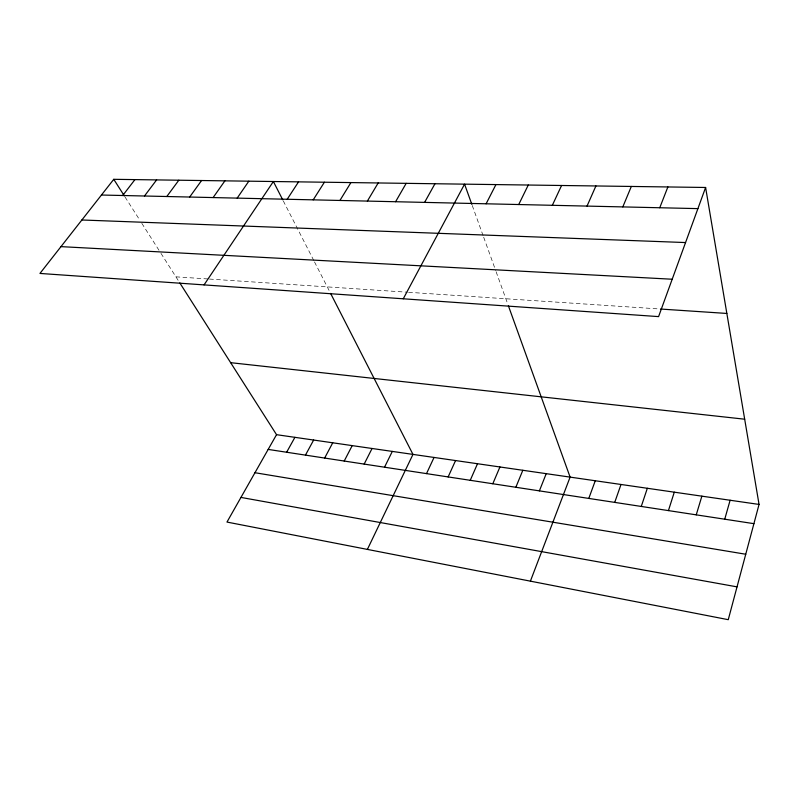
<?xml version="1.0" encoding="UTF-8"?>
<svg xmlns="http://www.w3.org/2000/svg" width="799" height="799" viewBox="0 0 799 799"><rect width="100%" height="100%" fill="white"/><g stroke="black" fill="none" stroke-linecap="round" stroke-linejoin="round"><path stroke-width="0.6" stroke-dasharray="4 3" d="M175.92 276.834L208.259 278.981M209.478 279.061L407.34 292.214M408.559 292.294L659.235 308.953M125.034 196.983L139.845 220.224M141.803 223.301L160.269 252.264M160.939 253.313L179.156 281.897M283.275 200.879L313.947 260.834M314.496 261.902L330.057 292.324M472.259 205.503L483.265 236.085M483.685 237.223L495.7 270.591M496.119 271.75L507.954 304.609"/><path stroke-width="1.2" d="M705.607 187.475L658.586 316.614L39.95 273.438L113.768 179.316L705.607 187.475L759.05 504.429L728.259 619.684L226.976 522.067L276.534 434.676L179.805 282.916M724.733 519.21L730.116 500.254M696.239 514.856L701.872 496.169M668.433 510.601L674.286 492.184M641.267 506.446L647.34 488.279M614.731 502.391L621.003 484.474M588.793 498.426L595.265 480.758M530.396 581.153L570.106 477.113L508.384 305.777M659.754 207.75L667.874 186.956M539.385 490.876L546.216 473.667M515.844 487.28L522.826 470.281M622.811 206.911L631.33 186.447M492.803 483.755L499.934 466.976M470.241 480.309L477.512 463.73M587.025 206.092L595.914 185.957M448.139 476.933L455.56 460.554M552.339 205.303L561.577 185.488M426.506 473.617L434.047 457.447M367.39 549.412L412.973 454.401L330.616 293.413M518.721 204.534L528.269 185.028M384.529 467.205L392.309 451.415M364.164 464.089L372.064 448.489M486.102 203.795L495.939 184.579M344.209 461.043L352.209 445.612M324.644 458.057L332.744 442.796M403.265 298.796L464.559 184.15L471.849 204.384M305.458 455.12L313.647 440.039M424.599 202.387L434.966 183.74M286.631 452.244L294.911 437.333M395.595 201.728L406.182 183.341M367.38 201.088L378.177 182.961M339.925 200.459L350.921 182.581M313.208 199.85L324.394 182.222M287.201 199.261L298.546 181.862M204.055 284.893L273.368 181.513L282.726 199.8M237.183 198.112L248.839 181.173M213.123 197.563L224.909 180.844M189.673 197.033L201.578 180.524M166.801 196.514L178.826 180.214M144.479 196.005L156.614 179.905M122.706 195.505L134.941 179.605M101.453 195.026L697.907 208.619M81.878 219.985L685.552 242.556M60.974 246.631L672.199 279.231M660.463 309.033L726.85 313.448M230.641 362.676L744.678 419.205M276.534 434.676L759.05 504.429M268.164 449.418L753.916 523.665M254.951 472.718L745.747 554.236M240.958 497.417L737.028 586.865M113.768 179.316L124.374 195.945"/></g></svg>
